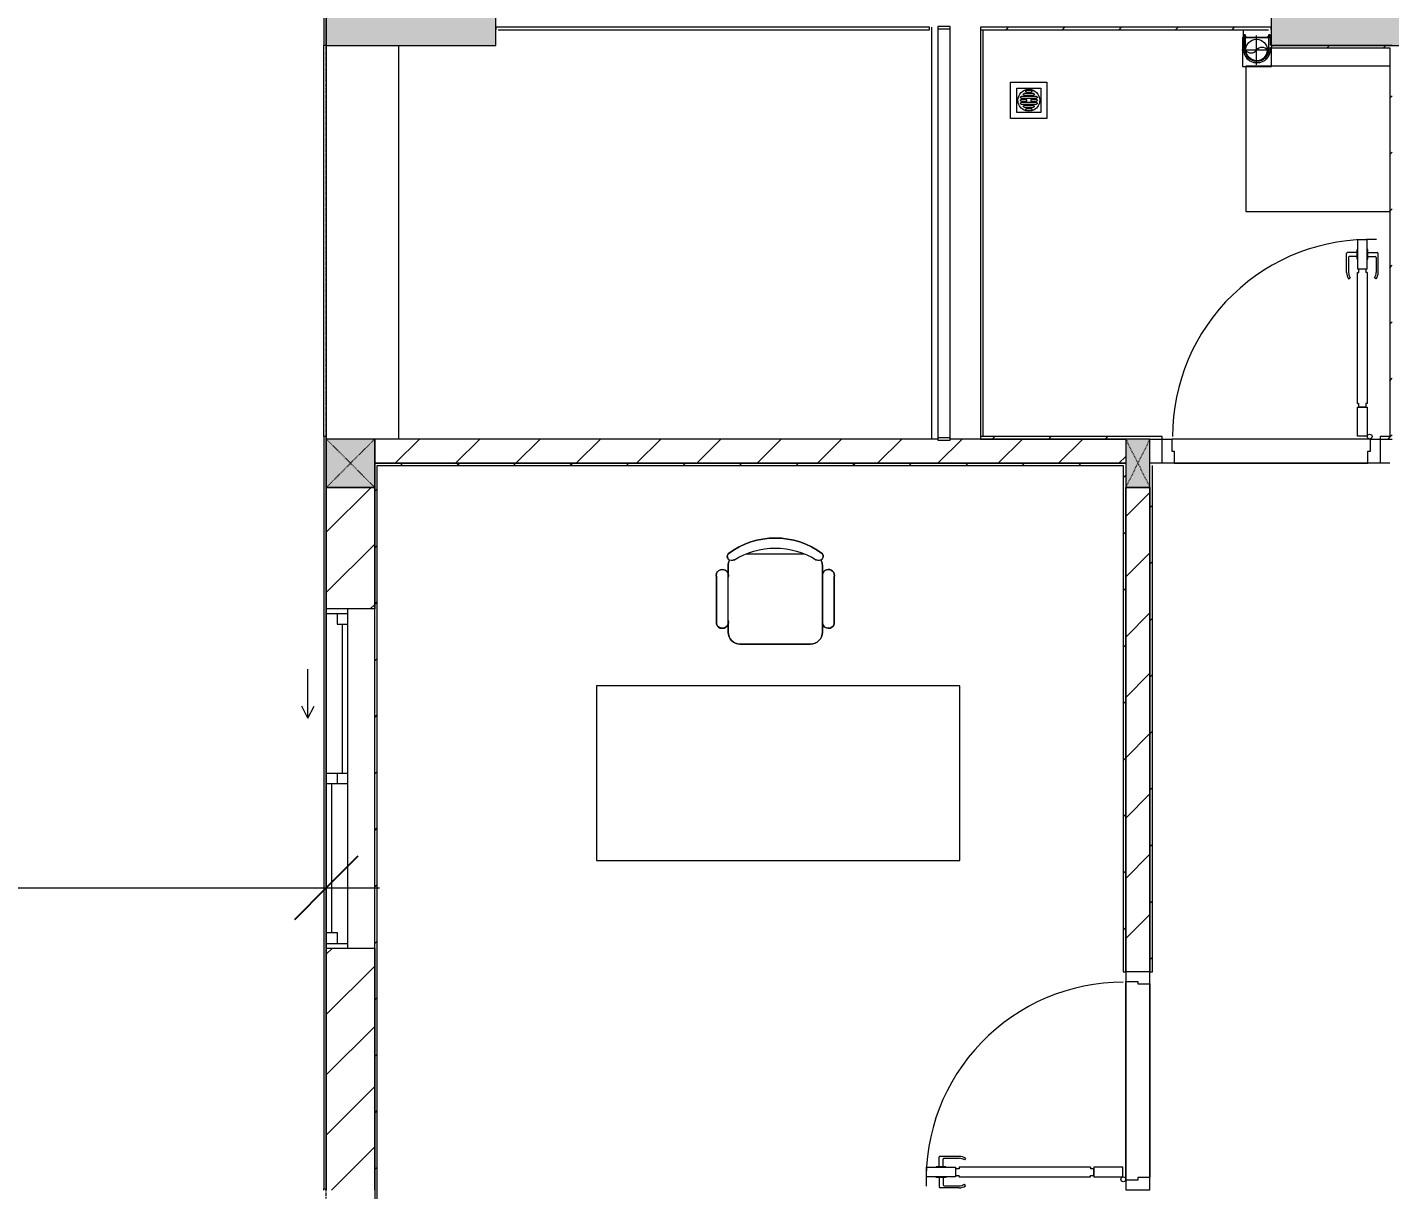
# Model space of a CAD drawing. Header units: millimetres. Extents: x 5356 to 209803, y -16346 to 109894.
# Drawn here: x 32418 to 38043, y 65037 to 69837 of the extents above; entities that cross this region are included whole.
import ezdxf

# ---------------------------------------------------------------- set-up
doc = ezdxf.new("R2010")
doc.units = ezdxf.units.MM
for name, pattern in [('Dash', [6, 3, -3]), ('Grid Line', [22.225, 12.7, -3.175, 3.175, -3.175]), ('IMPORT-CENTER _3_', [10.16, 6.35, -1.27, 1.27, -1.27])]:
    doc.linetypes.add(name, pattern=pattern)
for name, color, linetype, lineweight in [('0-1', 7, 'Continuous', 5), ('A-ANNO-DIMS', 211, 'Continuous', 9), ('A-ANNO-DIMS-220', 211, 'Continuous', 9), ('A-DETL-GENF-1', 9, 'Continuous', 9), ('A-DOOR-1', 9, 'Continuous', 9), ('A-FLOR-1', 9, 'Continuous', 9), ('A-FLOR-HRAL-1', 9, 'Continuous', 9), ('A-GLAZ', 151, 'Continuous', 9), ('A-WALL', 113, 'Continuous', 9), ('A-WALL-1', 253, 'Continuous', 18), ('A-WALL-2', 9, 'Continuous', 9), ('A-WALL-3', 113, 'Continuous', 18), ('A-WALL-PATT-1', 10, 'Continuous', 9), ('A-WALL-PATT-2', 9, 'Continuous', 9), ('A-WALL-PATT-3', 111, 'Continuous', 9), ('G-IMPT', 8, 'Continuous', 9), ('G-IMPT-1', 9, 'Continuous', 9), ('G-IMPT-2', 8, 'IMPORT-CENTER _3_', 9), ('I-FURN', 30, 'Continuous', 9), ('I-FURN-1', 9, 'Continuous', 9), ('I-WALL-1', 253, 'Continuous', 18), ('I-WALL-2', 9, 'Continuous', 9), ('I-WALL-3', 2, 'Continuous', 18), ('M-EQPM', 50, 'Continuous', 9), ('S-BEAM-1', 9, 'Continuous', 9), ('S-COLS', 52, 'Continuous', 9), ('S-COLS-1', 254, 'Continuous', 5), ('S-COLS-2', 253, 'Continuous', 18), ('S-COLS-3', 9, 'Continuous', 9), ('S-COLS-4', 52, 'Continuous', 18), ('S-COLS-5', 52, 'Dash', 9), ('S-COLS-HDLN', 52, 'Dash', 9), ('S-COLS-HDLN-1', 9, 'Dash', 9), ('S-GRID-1', 1, 'Grid Line', 9)]:
    doc.layers.add(name, color=color, linetype=linetype, lineweight=lineweight)
doc.styles.add('Arial_2', font='arial_0.ttf', dxfattribs={"width": 0.9, "height": 660})
doc.dimstyles.new('1_Dim_chi_tiet_khu_đất_2', dxfattribs={"dimscale": 304.8, "dimtxt": 673.371204, "dimasz": 0.866142, "dimexe": 0.721785, "dimexo": 0.0625, "dimgap": 0.072178, "dimtad": 1, "dimdec": 0, "dimrnd": 5, "dimzin": 0, "dimdsep": 46, "dimtxsty": 'Arial_2', "dimblk1": 'OBLIQUE', "dimblk2": 'OBLIQUE', "dimsah": 1, "dimcen": 0.09, "dimdle": 0.721785, "dimazin": 0, "dimtfac": 1, "dimtdec": 4, "dimtix": 1, "dimtmove": 0, "dimatfit": 3, "dimfxl": 2.165354, "dimfxlon": 1, "dimtvp": 1, "dimtolj": 1, "dimtzin": 0, "dimarcsym": 2})
pattern_1 = [(45, (0, 0), (-116.67262, 116.67262), [])]
pattern_2 = [(45, (0, 0), (-124.4508, 124.4508), [])]

# ---------------------------------------------------------------- blocks, each defined once
blk = doc.blocks.new('NCV_TKTC_KET CAU_rvt-1-TKCS_MB ĐỊNH VỊ MỐC TỌA ĐỘ CÔNG TRÌNH')
at = {"layer": 'S-COLS-1'}
for points in [[(33727.6, 69761.9), (34352.6, 69761.9), (34352.6, 70111.9), (33727.6, 70111.9), (33727.6, 70106.9), (33677.6, 70106.9), (33677.6, 70111.9), (33652.6, 70111.9), (33652.6, 69761.9), (33677.6, 69761.9)], [(38852.6, 69761.9), (38852.6, 70111.9), (37552.6, 70111.9), (37552.6, 69761.9), (38643.4, 69761.9)]]:
    blk.add_hatch(color=256, dxfattribs=at).paths.add_polyline_path(points)
at = {"layer": 'S-BEAM-1'}
blk.add_line((33952.6, 68136.9), (33952.6, 69761.9), dxfattribs=at)
at = {"layer": 'S-COLS-2'}
for p, q in [((33652.6, 70111.9), (33652.6, 69761.9)), ((34352.6, 69761.9), (34352.6, 70111.9)), ((37552.6, 70111.9), (37552.6, 69761.9)), ((33652.6, 69761.9), (34352.6, 69761.9)), ((37552.6, 69761.9), (38852.6, 69761.9))]:
    blk.add_line(p, q, dxfattribs=at)
blk = doc.blocks.new('DOOR_CW_01 CANH MO-PANEL KINH - DIW_01-900x2200-CỬA GỖ VÂN LAMINATE-553393-TKCS_MB ĐỊNH VỊ MỐC TỌA ĐỘ CÔNG TRÌNH')
at = {"layer": 'A-DETL-GENF-1'}
for p, q in [((-397, 872), (-357, 872)), ((-397, 752), (-397, 872)), ((-357, 872), (-357, 752)), ((-442, 737), (-442, 816.5)), ((-399, 820.5), (-438, 820.5)), ((-434, 799.5), (-434, 737)), ((-399, 803.5), (-430, 803.5)), ((-399, 831.8), (-397, 831.8)), ((-399, 792.2), (-399, 831.8)), ((-397, 792.2), (-399, 792.2)), ((-397, 792.2), (-397, 831.8)), ((-357, 792.2), (-357, 831.8)), ((-355, 831.8), (-357, 831.8)), ((-357, 792.2), (-355, 792.2)), ((-355, 792.2), (-355, 831.8)), ((-355, 820.5), (-316, 820.5)), ((-355, 803.5), (-324, 803.5)), ((-320, 799.5), (-320, 737)), ((-312, 737), (-312, 816.5)), ((-357, 752), (-397, 752)), ((-397, 738), (-391, 738)), ((-397, 738), (-397, 196)), ((-363, 752), (-391, 752)), ((-391, 752), (-391, 738)), ((-363, 738), (-363, 752)), ((-357, 738), (-363, 738)), ((-357, 196), (-357, 738)), ((-433.9, 711.2), (-427.3, 715.8)), ((-320.1, 711.2), (-326.7, 715.8)), ((-397, 196), (-391, 196)), ((-357, 182), (-397, 182)), ((-397, 182), (-397, 62)), ((-391, 196), (-391, 182)), ((-391, 182), (-363, 182)), ((-357, 196), (-363, 196)), ((-363, 182), (-363, 196)), ((-357, 62), (-357, 182)), ((-397, 62), (-357, 62))]:
    blk.add_line(p, q, dxfattribs=at)
blk.add_circle((-407, 60), 10, dxfattribs=at)
for centre, radius, start, end in [((-407, 60), 814, 360, 92), ((-438, 816.5), 4, 90, 180), ((-430, 799.5), 4, 90, 180), ((-324, 799.5), 4, 360, 90), ((-316, 816.5), 4, 0, 90), ((-397, 737), 45, 180, 215), ((-397, 737), 37, 180, 215), ((-357, 737), 37, 325, 0), ((-357, 737), 45, 325, 0)]:
    blk.add_arc(centre, radius, start, end, dxfattribs=at)
at = {"layer": 'A-DOOR-1'}
for p, q in [((-410, 50), (-450, 50)), ((-450, 50), (-450, -50)), ((-410, 0), (-410, 50)), ((-400, 0), (-410, 0)), ((-407, 50), (-382, 50)), ((-400, -50), (-400, 0)), ((410, 0), (400, 0)), ((400, 0), (400, -50)), ((450, 50), (410, 50)), ((410, 50), (410, 0)), ((450, -50), (450, 50)), ((-450, -50), (-400, -50)), ((400, -50), (450, -50))]:
    blk.add_line(p, q, dxfattribs=at)
blk = doc.blocks.new('BAN LV A - BAN LV A_dwg_ban hoc2-348006-TKCS_MB ĐỊNH VỊ MỐC TỌA ĐỘ CÔNG TRÌNH')
at = {"layer": 'I-FURN'}
for p, q in [((145.8, 437.4), (-145.8, 437.4)), ((-243, 354.4), (-243, 162)), ((-194.4, 388.8), (-194.4, 113.4)), ((194.4, 113.4), (194.4, 388.8)), ((194.4, 351.4), (194.4, 150.8)), ((243.7, 162), (243.7, 354.4)), ((-120.5, 64.8), (120.5, 64.8))]:
    blk.add_line(p, q, dxfattribs=at)
at = {"layer": 'I-FURN', "flags": 128}
blk.add_lwpolyline([(-737.8, 610.5), (-737.8, 1330.5), (-154.9, 1330.5), (762.2, 1330.5), (762.2, 610.5)], close=True, dxfattribs=at)
at = {"layer": 'I-FURN'}
for centre, radius, start, end in [((-145.8, 388.8), 48.6, 90, 180), ((145.8, 388.8), 48.6, 360, 90), ((-218.7, 347.3), 25.3, 343.7398, 163.7398), ((219.4, 347.3), 25.3, 16.2602, 170.7054), ((-218.7, 154.9), 25.3, 163.7398, 16.2602), ((-145.8, 113.4), 48.6, 180, 207.5844), ((145.8, 113.4), 48.6, 332.4156, 0), ((219.4, 154.9), 25.3, 189.2946, 16.2602), ((-180.2, 75.4), 17.8, 57.9726, 216.6901), ((0, 324), 324, 233.1301, 306.8699), ((0, 359.3), 318.2, 237.5758, 302.4242), ((180.2, 75.4), 17.8, 323.3099, 122.0274)]:
    blk.add_arc(centre, radius, start, end, dxfattribs=at)
blk = doc.blocks.new('BAN LV A - BAN LV A_dwg-348005-TKCS_MB ĐỊNH VỊ MỐC TỌA ĐỘ CÔNG TRÌNH')
at = {"extrusion": (0, 0, -1), "zscale": -1, "rotation": 180}
blk.add_blockref('BAN LV A - BAN LV A_dwg_ban hoc2-348006-TKCS_MB ĐỊNH VỊ MỐC TỌA ĐỘ CÔNG TRÌNH', (-729, 1383.7), dxfattribs=at)
blk = doc.blocks.new('BAN LV A - BAN LV A-348231-TKCS_MB ĐỊNH VỊ MỐC TỌA ĐỘ CÔNG TRÌNH')
at = {"layer": 'I-FURN-1'}
for p, q in [((534.6, 1270.3), (534.6, 1235.9)), ((923.4, 1232.9), (923.4, 1270.3)), ((486, 1221.7), (486, 1029.3)), ((972.7, 1029.3), (972.7, 1221.7)), ((534.6, 1029.3), (534.6, 994.9)), ((923.4, 994.9), (923.4, 1032.3)), ((583.2, 946.3), (874.8, 946.3)), ((1491.2, 773.2), (-8.8, 773.2)), ((-8.8, 773.2), (-8.8, 53.2)), ((1491.2, 53.2), (1491.2, 773.2)), ((-8.8, 53.2), (1491.2, 53.2))]:
    blk.add_line(p, q, dxfattribs=at)
for centre, radius, start, end in [((729, 1059.7), 324, 53.1301, 126.8699), ((548.9, 1308.3), 17.8, 143.3099, 240.596), ((909.2, 1308.3), 17.8, 299.404, 36.6901), ((510.3, 1228.8), 25.3, 16.2602, 196.2602), ((583.2, 1270.3), 48.6, 152.4156, 180), ((874.8, 1270.3), 48.6, 360, 27.5844), ((948.4, 1228.8), 25.3, 343.7398, 170.7054), ((510.3, 1036.4), 25.3, 196.2602, 343.7398), ((948.4, 1036.4), 25.3, 189.2946, 343.7398), ((583.2, 994.9), 48.6, 180, 270), ((874.8, 994.9), 48.6, 270, 360)]:
    blk.add_arc(centre, radius, start, end, dxfattribs=at)
blk.add_blockref('BAN LV A - BAN LV A_dwg-348005-TKCS_MB ĐỊNH VỊ MỐC TỌA ĐỘ CÔNG TRÌNH', (0, 0))
blk = doc.blocks.new('MAY GIAT - MAY GIAT_dwg-V75-TKCS_MB ĐỊNH VỊ MỐC TỌA ĐỘ CÔNG TRÌNH')
at = {"layer": 'G-IMPT-1'}
blk.add_line((5, 596.6), (5, 2.3), dxfattribs=at)
at = {"layer": 'G-IMPT-1', "flags": 128}
blk.add_lwpolyline([(605, 2.3), (605, 596.6), (5, 596.6)], dxfattribs=at)
blk = doc.blocks.new('MAY GIAT - MAY GIAT-V76-TKCS_MB ĐỊNH VỊ MỐC TỌA ĐỘ CÔNG TRÌNH')
at = {"layer": 'I-FURN-1'}
for p, q in [((5, 596.6), (5, 2.3)), ((605, 596.6), (5, 596.6)), ((605, 2.3), (605, 596.6))]:
    blk.add_line(p, q, dxfattribs=at)
blk.add_blockref('MAY GIAT - MAY GIAT_dwg-V75-TKCS_MB ĐỊNH VỊ MỐC TỌA ĐỘ CÔNG TRÌNH', (0, 0))
blk = doc.blocks.new('Railing - 50 x 10mm-457210-TKCS_MB ĐỊNH VỊ MỐC TỌA ĐỘ CÔNG TRÌNH')
at = {"layer": 'A-FLOR-HRAL-1'}
for p, q in [((25, 5), (-25, 5)), ((-25, 5), (-25, -5)), ((25, -5), (25, 5)), ((-25, -5), (25, -5))]:
    blk.add_line(p, q, dxfattribs=at)
blk = doc.blocks.new('Railing - Railing-850823-TKCS_MB ĐỊNH VỊ MỐC TỌA ĐỘ CÔNG TRÌNH')
at = {"layer": 'A-FLOR-HRAL-1'}
for p, q in [((13269.1, 60569.6), (13269.1, 58880.8)), ((13319.1, 58880.8), (13319.1, 60569.6))]:
    blk.add_line(p, q, dxfattribs=at)
for p in [(13294.1, 60574.6), (13294.1, 58875.8)]:
    blk.add_blockref('Railing - 50 x 10mm-457210-TKCS_MB ĐỊNH VỊ MỐC TỌA ĐỘ CÔNG TRÌNH', p)
blk = doc.blocks.new('DOOR_CW_01 CANH MO-PANEL KINH - DIG_01-900x2200-CỬA NHÔM KÍNH-400860-TKCS_MB ĐỊNH VỊ MỐC TỌA ĐỘ CÔNG TRÌNH')
at = {"layer": 'A-DETL-GENF-1'}
for p, q in [((-397, -182), (-397, -62)), ((-397, -62), (-357, -62)), ((-357, -62), (-357, -182)), ((-357, -182), (-397, -182)), ((-397, -196), (-391, -196)), ((-397, -738), (-397, -196)), ((-391, -196), (-391, -182)), ((-391, -182), (-363, -182)), ((-363, -182), (-363, -196)), ((-357, -196), (-363, -196)), ((-357, -196), (-357, -738)), ((-433.9, -711.2), (-427.3, -715.8)), ((-320.1, -711.2), (-326.7, -715.8)), ((-442, -737), (-442, -816.5)), ((-434, -799.5), (-434, -737)), ((-397, -738), (-391, -738)), ((-357, -752), (-397, -752)), ((-397, -752), (-397, -872)), ((-391, -752), (-391, -738)), ((-363, -752), (-391, -752)), ((-357, -738), (-363, -738)), ((-363, -738), (-363, -752)), ((-357, -872), (-357, -752)), ((-320, -799.5), (-320, -737)), ((-312, -737), (-312, -816.5)), ((-399, -820.5), (-438, -820.5)), ((-399, -803.5), (-430, -803.5)), ((-399, -792.2), (-399, -831.8)), ((-397, -792.2), (-399, -792.2)), ((-399, -831.8), (-397, -831.8)), ((-397, -792.2), (-397, -831.8)), ((-357, -792.2), (-357, -831.8)), ((-357, -792.2), (-355, -792.2)), ((-355, -831.8), (-357, -831.8)), ((-355, -792.2), (-355, -831.8)), ((-355, -803.5), (-324, -803.5)), ((-355, -820.5), (-316, -820.5)), ((-397, -872), (-357, -872))]:
    blk.add_line(p, q, dxfattribs=at)
blk.add_circle((-407, -60), 10, dxfattribs=at)
for centre, radius, start, end in [((-407, -60), 814, 268, 0), ((-397, -737), 45, 145, 180), ((-397, -737), 37, 145, 180), ((-357, -737), 37, 0, 35), ((-357, -737), 45, 360, 35), ((-438, -816.5), 4, 180, 270), ((-430, -799.5), 4, 180, 270), ((-324, -799.5), 4, 270, 0), ((-316, -816.5), 4, 270, 0)]:
    blk.add_arc(centre, radius, start, end, dxfattribs=at)
at = {"layer": 'A-DOOR-1'}
for p, q in [((-450, -50), (-450, 50)), ((-450, 50), (-400, 50)), ((-400, 50), (-400, 0)), ((400, 0), (400, 50)), ((400, 50), (450, 50)), ((450, 50), (450, -50)), ((-410, -50), (-450, -50)), ((-410, 0), (-410, -50)), ((-400, 0), (-410, 0)), ((-407, -50), (-382, -50)), ((410, 0), (400, 0)), ((410, -50), (410, 0)), ((450, -50), (410, -50))]:
    blk.add_line(p, q, dxfattribs=at)
blk = doc.blocks.new('G1_SOF - BO TRU - 100x200-V63-TKCS_MB ĐỊNH VỊ MỐC TỌA ĐỘ CÔNG TRÌNH')
at = {"layer": 'S-COLS-3'}
blk.add_hatch(color=256, dxfattribs=at).paths.add_polyline_path([(50, -100), (50, 100), (-50, 100), (-50, -100)])
at = {"layer": 'S-COLS-2'}
for p, q in [((50, 100), (-50, 100)), ((-50, 100), (-50, -100)), ((50, -100), (50, 100)), ((-50, -100), (50, -100))]:
    blk.add_line(p, q, dxfattribs=at)
at = {"layer": 'S-COLS-HDLN-1'}
for p, q in [((50, 100), (-50, -100)), ((-50, 100), (50, -100))]:
    blk.add_line(p, q, dxfattribs=at)
blk = doc.blocks.new('NCV_TKTC_TANG 1_rvt-1-TKCS_MB ĐỊNH VỊ MỐC TỌA ĐỘ CÔNG TRÌNH')
at = {"layer": 'A-WALL-PATT-1'}
h = blk.add_hatch(dxfattribs=at)
h.set_pattern_fill('FP_2', color=256, style=0, pattern_type=2)
h.set_pattern_definition(pattern_2)
h.paths.add_polyline_path([(36952.6, 68036.9), (36952.6, 68136.9), (36227.6, 68136.9), (36227.6, 68131.5), (36177.6, 68131.5), (36177.6, 68136.9), (33852.6, 68136.9), (33852.6, 68036.9), (36827.7, 68036.9)])
h = blk.add_hatch(dxfattribs=at)
h.set_pattern_fill('FP_2', color=256, style=0, pattern_type=2)
h.set_pattern_definition(pattern_2)
h.paths.add_polyline_path([(37002.6, 65937.3), (37052.6, 65937.3), (37052.6, 67936.5), (36952.6, 67936.5), (36952.6, 65937.3)])
at = {"layer": 'A-WALL-PATT-2'}
h = blk.add_hatch(dxfattribs=at)
h.set_pattern_fill('FP_3', color=256, style=0, pattern_type=2)
h.set_pattern_definition(pattern_1)
h.paths.add_polyline_path([(37552.6, 69826.9), (37552.6, 69836.9), (36352.6, 69836.9), (36352.6, 69826.9), (37542.6, 69826.9)])
h = blk.add_hatch(dxfattribs=at)
h.set_pattern_fill('FP_3', color=256, style=0, pattern_type=2)
h.set_pattern_definition(pattern_1)
h.paths.add_polyline_path([(38038.2, 69751.9), (38042.6, 69751.9), (38042.6, 69761.9), (37542.6, 69761.9), (37542.6, 69751.9)])
h = blk.add_hatch(dxfattribs=at)
h.set_pattern_fill('FP_3', color=256, style=0, pattern_type=2)
h.set_pattern_definition(pattern_1)
h.paths.add_polyline_path([(38052.6, 68146.9), (38052.6, 69761.9), (38042.6, 69761.9), (38042.6, 68146.9)])
h = blk.add_hatch(dxfattribs=at)
h.set_pattern_fill('FP_3', color=256, style=0, pattern_type=2)
h.set_pattern_definition(pattern_1)
h.paths.add_polyline_path([(37052.2, 68136.9), (37102.6, 68136.9), (37102.6, 68146.9), (36352.6, 68146.9), (36352.6, 68136.9), (36952.6, 68136.9)])
h.paths.add_polyline_path([(38052.6, 68136.9), (38052.6, 68146.9), (38002.6, 68146.9), (38002.6, 68136.9), (38038.2, 68136.9)])
h = blk.add_hatch(dxfattribs=at)
h.set_pattern_fill('FP_3', color=256, style=0, pattern_type=2)
h.set_pattern_definition(pattern_1)
h.paths.add_polyline_path([(36942.6, 68026.9), (36952.6, 68026.9), (36952.6, 68036.9), (33852.6, 68036.9), (33852.6, 68026.9), (36827.7, 68026.9)])
h = blk.add_hatch(dxfattribs=at)
h.set_pattern_fill('FP_3', color=256, style=0, pattern_type=2)
h.set_pattern_definition(pattern_1)
h.paths.add_polyline_path([(33852.6, 64936.9), (33862.6, 64936.9), (33862.6, 68026.9), (33852.6, 68026.9), (33852.6, 66035.3)])
h = blk.add_hatch(dxfattribs=at)
h.set_pattern_fill('FP_3', color=256, style=0, pattern_type=2)
h.set_pattern_definition(pattern_1)
h.paths.add_polyline_path([(36942.6, 64946.9), (36952.6, 64946.9), (36952.6, 65037.3), (36942.6, 65036.9)])
h.paths.add_polyline_path([(36952.6, 65937.3), (36952.6, 68026.9), (36942.6, 68026.9), (36942.6, 65937.3)])
h = blk.add_hatch(dxfattribs=at)
h.set_pattern_fill('FP_3', color=256, style=0, pattern_type=2)
h.set_pattern_definition(pattern_1)
h.paths.add_polyline_path([(37052.6, 64826.9), (37062.6, 64826.9), (37062.6, 65037.3), (37052.6, 65036.9), (37052.6, 64836.9)])
h.paths.add_polyline_path([(37062.6, 65937.3), (37062.6, 68036.9), (37052.6, 68036.9), (37052.6, 65937.3)])
at = {"layer": 'A-FLOR-1'}
for p, q in [((37962.6, 68136.9), (37142.6, 68136.9)), ((37102.6, 68036.9), (37062.6, 68036.9)), ((37952.6, 68036.9), (37152.6, 68036.9)), ((37152.6, 68036.9), (37952.6, 68036.9)), ((38042.6, 68036.9), (38002.6, 68036.9)), ((36952.6, 65077.3), (36952.6, 65897.3)), ((36952.6, 65897.3), (36952.6, 65077.3)), ((37052.6, 65887.3), (37052.6, 65087.3)), ((37052.6, 65087.3), (37052.6, 65887.3))]:
    blk.add_line(p, q, dxfattribs=at)
at = {"layer": 'A-WALL-1'}
for p, q in [((36177.6, 68136.9), (33852.6, 68136.9)), ((33852.6, 68136.9), (33852.6, 68036.9)), ((36952.6, 68136.9), (36227.6, 68136.9)), ((33852.6, 68036.9), (36952.6, 68036.9)), ((37052.6, 67936.5), (36952.6, 67936.5))]:
    blk.add_line(p, q, dxfattribs=at)
at = {"layer": 'A-WALL-2'}
for p, q in [((36152.6, 68136.9), (36152.6, 69836.9)), ((36352.6, 69826.9), (36352.6, 68146.9)), ((37052.6, 68136.9), (37102.6, 68136.9)), ((38002.6, 68136.9), (38052.6, 68136.9)), ((36952.6, 65937.3), (36952.6, 67936.5)), ((36952.6, 67936.5), (36952.6, 65937.3)), ((37052.6, 67936.5), (37052.6, 65937.3)), ((37052.6, 65937.3), (37052.6, 67936.5)), ((36952.6, 65077.3), (36952.6, 65897.3)), ((37052.6, 65887.3), (37052.6, 65087.3))]:
    blk.add_line(p, q, dxfattribs=at)
at = {"layer": 'I-WALL-1'}
for p, q in [((37552.6, 69836.9), (36352.6, 69836.9)), ((36352.6, 69836.9), (36352.6, 69826.9)), ((36352.6, 69826.9), (37542.6, 69826.9)), ((37552.6, 69826.9), (37552.6, 69836.9)), ((37542.6, 69761.9), (37542.6, 69751.9)), ((37542.6, 69751.9), (38042.6, 69751.9)), ((38042.6, 69761.9), (37552.6, 69761.9)), ((38052.6, 69761.9), (38042.6, 69761.9)), ((38042.6, 69751.9), (38042.6, 68146.9)), ((37102.6, 68146.9), (36352.6, 68146.9)), ((36352.6, 68146.9), (36352.6, 68136.9)), ((36352.6, 68136.9), (36952.6, 68136.9)), ((37102.6, 68136.9), (37102.6, 68146.9)), ((38042.6, 68146.9), (38002.6, 68146.9)), ((38002.6, 68146.9), (38002.6, 68136.9)), ((36952.6, 68036.9), (33852.6, 68036.9)), ((33852.6, 68036.9), (33852.6, 68026.9)), ((33852.6, 68026.9), (33852.6, 67435.3)), ((33862.6, 68026.9), (36942.6, 68026.9)), ((33862.6, 64946.9), (33862.6, 68026.9)), ((36942.6, 68026.9), (36942.6, 65937.3)), ((37062.6, 68036.9), (37052.6, 68036.9)), ((37062.6, 65937.3), (37062.6, 68026.9)), ((33852.6, 66035.3), (33852.6, 64936.9)), ((36942.6, 65937.3), (36952.6, 65937.3)), ((37052.6, 65937.3), (37062.6, 65937.3))]:
    blk.add_line(p, q, dxfattribs=at)
at = {"layer": 'I-WALL-2'}
blk.add_line((36362.6, 69826.9), (36362.6, 68146.9), dxfattribs=at)
at = {"layer": 'A-DOOR-1'}
for name, p, rotation in [('DOOR_CW_01 CANH MO-PANEL KINH - DIG_01-900x2200-CỬA NHÔM KÍNH-400860-TKCS_MB ĐỊNH VỊ MỐC TỌA ĐỘ CÔNG TRÌNH', (37552.6, 68086.9), 180), ('DOOR_CW_01 CANH MO-PANEL KINH - DIW_01-900x2200-CỬA GỖ VÂN LAMINATE-553393-TKCS_MB ĐỊNH VỊ MỐC TỌA ĐỘ CÔNG TRÌNH', (37002.6, 65487.3), 89.9999999999993)]:
    blk.add_blockref(name, p, dxfattribs=dict(at, rotation=rotation))
at = {"layer": 'A-FLOR-HRAL-1'}
blk.add_blockref('Railing - Railing-850823-TKCS_MB ĐỊNH VỊ MỐC TỌA ĐỘ CÔNG TRÌNH', (22908.5, 9260.7), dxfattribs=at)
at = {"layer": 'I-FURN-1', "rotation": 89.99999999999915}
blk.add_blockref('MAY GIAT - MAY GIAT-V76-TKCS_MB ĐỊNH VỊ MỐC TỌA ĐỘ CÔNG TRÌNH', (38044.8, 69071.5), dxfattribs=at)
at = {"layer": 'I-FURN-1'}
blk.add_blockref('BAN LV A - BAN LV A-348231-TKCS_MB ĐỊNH VỊ MỐC TỌA ĐỘ CÔNG TRÌNH', (34776.9, 66344.2), dxfattribs=at)
at = {"layer": 'S-COLS-3'}
blk.add_blockref('G1_SOF - BO TRU - 100x200-V63-TKCS_MB ĐỊNH VỊ MỐC TỌA ĐỘ CÔNG TRÌNH', (37002.6, 68036.9), dxfattribs=at)
blk = doc.blocks.new('1_FAMILY RVT - W01-WxH 1400x1400xmm-389822-TKCS_MB ĐỊNH VỊ MỐC TỌA ĐỘ CÔNG TRÌNH')
at = {"layer": 'A-GLAZ'}
for p, q in [((248.4, 172.39), (299.2, 197.79)), ((248.4, 172.39), (299.2, 146.99)), ((248.4, 172.39), (451.6, 172.39)), ((-700, 96.19), (-700, -103.81)), ((700, 96.19), (-700, 96.19)), ((-700, 96.19), (-636.5, 96.19)), ((-680.95, 96.19), (-680.95, 7.29)), ((-636.5, 96.19), (-22.225, 96.19)), ((-636.5, 96.19), (-636.5, 51.74)), ((-636.5, 73.965), (-22.225, 73.965)), ((-22.225, 7.29), (-22.225, 96.19)), ((-22.225, 96.19), (22.225, 96.19)), ((22.225, 96.19), (680.95, 96.19)), ((22.225, 96.19), (22.225, 7.29)), ((680.95, 96.19), (700, 96.19)), ((680.95, 96.19), (680.95, 7.29)), ((700, -103.81), (700, 96.19)), ((-700, 7.29), (-680.95, 7.29)), ((-636.5, 51.74), (-680.95, 51.74)), ((-680.95, 7.29), (-22.225, 7.29)), ((22.225, 51.74), (-22.225, 51.74)), ((-22.225, 7.29), (22.225, 7.29)), ((22.225, 29.515), (636.5, 29.515)), ((22.225, 7.29), (636.5, 7.29)), ((636.5, 51.74), (636.5, 7.29)), ((680.95, 51.74), (636.5, 51.74)), ((636.5, 7.29), (700, 7.29)), ((-700, -103.81), (700, -103.81))]:
    blk.add_line(p, q, dxfattribs=at)
blk = doc.blocks.new('TKTC_XREF_251221_MB TANG 1 - TKTC_XREF_260130_MB TANG 1_dwg_THU NUOC - THU NUOC-444531-TKCS_MB TẦNG 1-4202124-TKCS_MB ĐỊNH VỊ MỐC TỌA ĐỘ CÔNG TRÌNH')
at = {"layer": 'M-EQPM'}
for p, q in [((-23.3, 10.8), (40.9, 10.8)), ((40.9, 4.8), (-23.3, 4.8)), ((-11, 23.3), (28.5, 23.3)), ((28.5, 17.3), (-11, 17.3)), ((-1.1, 35.6), (18.5, 35.6)), ((18.5, 29.6), (-1.1, 29.6)), ((-23.3, -13.6), (40.9, -13.6)), ((40.9, -19.6), (-23.3, -19.6)), ((-11, -26.1), (28.5, -26.1)), ((28.5, -32.1), (-11, -32.1)), ((-1.1, -38.5), (18.5, -38.5)), ((18.5, -44.5), (-1.1, -44.5))]:
    blk.add_line(p, q, dxfattribs=at)
at = {"layer": 'M-EQPM', "flags": 128}
for points in [[(83.7, -79.4), (83.7, 70.6), (-66.3, 70.6), (-66.3, -79.4)], [(58.7, -54.4), (58.7, 45.6), (-41.3, 45.6), (-41.3, -54.4)]]:
    blk.add_lwpolyline(points, close=True, dxfattribs=at)
for points in [[(-23.3, -1.2), (0.7, -1.2), (0.7, -7.2), (-23.3, -7.2)], [(40.9, -7.2), (16.7, -7.2), (16.7, -1.2), (40.9, -1.2)]]:
    blk.add_lwpolyline(points, dxfattribs=at)
at = {"layer": 'M-EQPM'}
for centre, radius, start, end in [((8.7, -4.4), 45, 360, 180), ((8.7, -4.4), 45, 360, 180), ((-23.3, 7.8), 3, 90, 270), ((-11, 20.3), 3, 90, 270), ((-1.1, 32.6), 3, 90, 270), ((18.5, 32.6), 3, 270, 90), ((28.5, 20.3), 3, 270, 90), ((40.9, 7.8), 3, 270, 90), ((8.7, -4.4), 45, 180, 360), ((8.7, -4.4), 45, 180, 360), ((-23.3, -4.2), 3, 90, 270), ((-23.3, -16.6), 3, 90, 270), ((-11, -29.1), 3, 90, 270), ((-1.1, -41.5), 3, 90, 270), ((18.5, -41.5), 3, 270, 90), ((28.5, -29.1), 3, 270, 90), ((40.9, -4.2), 3, 270, 90), ((40.9, -16.6), 3, 270, 90)]:
    blk.add_arc(centre, radius, start, end, dxfattribs=at)
blk = doc.blocks.new('TKTC_XREF_251221_MB TANG 1 - TKTC_XREF_260130_MB TANG 1_dwg_CUM U_DN100-V248-TKCS_MB ĐỊNH VỊ MỐC TỌA ĐỘ CÔNG TRÌNH')
at = {"layer": 'G-IMPT'}
blk.add_hatch(color=256, dxfattribs=at).paths.add_polyline_path([(61, 0), (58.9, -15.8), (52.8, -30.5), (43.1, -43.1), (30.5, -52.8), (15.8, -58.9), (0, -61), (0, -57), (14.8, -55.1), (28.5, -49.4), (40.3, -40.3), (49.4, -28.5), (55.1, -14.8), (57, 0), (55.1, 14.8), (49.4, 28.5), (40.3, 40.3), (28.5, 49.4), (14.8, 55.1), (0, 57), (0, 61), (15.8, 58.9), (30.5, 52.8), (43.1, 43.1), (52.8, 30.5), (58.9, 15.8)])
for p, q in [((-79.1, 66.6), (-79.1, 63.4)), ((-76.6, 66.6), (-76.6, 63.4)), ((-74.6, 66.6), (-74.6, 63.4)), ((-72.7, 69.3), (-72.7, 60.7)), ((-66.9, 67.9), (-71.7, 67.9)), ((-66.9, 62.1), (-71.7, 62.1)), ((-65, 69), (0, 69)), ((-79.1, -63.4), (-79.1, -66.6)), ((-76.6, -63.4), (-76.6, -66.6)), ((-74.6, -63.4), (-74.6, -66.6)), ((-72.7, -60.7), (-72.7, -69.3)), ((-66.9, -62.1), (-71.7, -62.1)), ((-66.9, -67.9), (-71.7, -67.9)), ((-65, -61), (-22.8, -61)), ((-65, -69), (-22.8, -69)), ((-10.1, -69), (0, -69))]:
    blk.add_line(p, q, dxfattribs=at)
at = {"layer": 'G-IMPT', "flags": 128}
for points in [[(-66.9, 70.8), (-66.9, 72.7), (-65, 72.7), (-65, 57.3), (-66.9, 57.3), (-66.9, 59.2)], [(-72.7, 67.6), (-78.1, 67.6), (-78.1, 62.4), (-72.7, 62.4)], [(-71.7, 59.2), (-66.9, 59.2), (-66.9, 70.8), (-71.7, 70.8)], [(-65, 61), (0, 61), (0, 57)], [(-72.7, -62.4), (-78.1, -62.4), (-78.1, -67.6), (-72.7, -67.6)], [(-71.7, -70.8), (-66.9, -70.8), (-66.9, -59.2), (-71.7, -59.2)], [(-66.9, -59.2), (-66.9, -57.3), (-65, -57.3), (-65, -72.7), (-66.9, -72.7), (-66.9, -70.8)], [(-10.1, -61), (0, -61), (0, -57)]]:
    blk.add_lwpolyline(points, dxfattribs=at)
at = {"layer": 'G-IMPT'}
for centre, radius, start, end in [((-78.1, 66.6), 0.96, 90, 180), ((-78.1, 63.4), 0.96, 180, 270), ((-71.1, 69.3), 1.56, 112.61986, 247.38014), ((-67.9, 65), 4.8, 143.1301, 216.8699), ((-71.1, 60.7), 1.56, 112.61986, 247.38014), ((0, 0), 69, 270, 90), ((0, 0), 61, 270, 90), ((0, 0), 57, 270, 90), ((-78.1, -63.4), 0.96, 90, 180), ((-78.1, -66.6), 0.96, 180, 270), ((-71.1, -60.7), 1.56, 112.61986, 247.38014), ((-67.9, -65), 4.8, 143.1301, 216.8699), ((-71.1, -69.3), 1.56, 112.61986, 247.38014)]:
    blk.add_arc(centre, radius, start, end, dxfattribs=at)
blk = doc.blocks.new('TKTC_XREF_251221_MB TANG 1 - TKTC_XREF_260130_MB TANG 1_dwg_$cc-4202114-TKCS_MB ĐỊNH VỊ MỐC TỌA ĐỘ CÔNG TRÌNH')
at = {"layer": 'G-IMPT'}
blk.add_circle((0, 0), 0.5, dxfattribs=at)
for centre, radius, start, end in [((0, 0), 0.5, 90, 270), ((0.188, 0.25), 0.313, 126.8699, 233.1301), ((-0.188, -0.25), 0.313, 306.8699, 53.1301)]:
    blk.add_arc(centre, radius, start, end, dxfattribs=at)
at = {"layer": 'G-IMPT-2'}
for p, q in [((0, -0.673), (0, 0.673)), ((-0.673, 0), (0.673, 0))]:
    blk.add_line(p, q, dxfattribs=at)
blk = doc.blocks.new('TKTC_XREF_251221_MB TANG 1 - TKTC_XREF_260130_MB TANG 1_dwg-4202109-TKCS_MB ĐỊNH VỊ MỐC TỌA ĐỘ CÔNG TRÌNH')
at = {"layer": 'G-IMPT'}
for p, q in [((-165714.9, -331519.7), (-165714.9, -331551.4)), ((-165714.9, -331551.4), (-165599.1, -331551.4)), ((-169499.1, -331584.7), (-169499.1, -333209.7))]:
    blk.add_line(p, q, dxfattribs=at)
at = {"layer": 'G-IMPT', "flags": 128}
for points in [[(-165599.1, -331551.4), (-165716.7, -331551.4), (-165716.7, -331671.4)], [(-165716.7, -331671.4), (-165597.1, -331671.4), (-165597.1, -331594.7)]]:
    blk.add_lwpolyline(points, dxfattribs=at)
at = {"xscale": 90.00000000005122, "yscale": 90.00000000005122, "zscale": 90.00000000005122, "rotation": 90.37402677993775}
blk.add_blockref('TKTC_XREF_251221_MB TANG 1 - TKTC_XREF_260130_MB TANG 1_dwg_$cc-4202114-TKCS_MB ĐỊNH VỊ MỐC TỌA ĐỘ CÔNG TRÌNH', (-165659.1, -331604.3), dxfattribs=at)
at = {"extrusion": (0, 0, -1), "xscale": 0.7894736842105242, "yscale": 0.7894736842105242, "zscale": -0.7894736842105242, "rotation": 269.9999999984438}
blk.add_blockref('TKTC_XREF_251221_MB TANG 1 - TKTC_XREF_260130_MB TANG 1_dwg_CUM U_DN100-V248-TKCS_MB ĐỊNH VỊ MỐC TỌA ĐỘ CÔNG TRÌNH', (165657.3, -331602.7), dxfattribs=at)
at = {"extrusion": (0, 0, -1), "zscale": -1, "rotation": 180}
blk.add_blockref('TKTC_XREF_251221_MB TANG 1 - TKTC_XREF_260130_MB TANG 1_dwg_THU NUOC - THU NUOC-444531-TKCS_MB TẦNG 1-4202124-TKCS_MB ĐỊNH VỊ MỐC TỌA ĐỘ CÔNG TRÌNH', (166607.8, -331815.8), dxfattribs=at)
blk = doc.blocks.new('TKTC_XREF_251221_MB TANG 1 - TKTC_XREF_251221_MB TANG 1-2038492-TKCS_MB ĐỊNH VỊ MỐC TỌA ĐỘ CÔNG TRÌNH')
blk.add_blockref('TKTC_XREF_251221_MB TANG 1 - TKTC_XREF_260130_MB TANG 1_dwg-4202109-TKCS_MB ĐỊNH VỊ MỐC TỌA ĐỘ CÔNG TRÌNH', (169499.1, 384109.7))
blk = doc.blocks.new('G1_SOF - BO TRU - 200x200-3050151-TKCS_MB ĐỊNH VỊ MỐC TỌA ĐỘ CÔNG TRÌNH')
at = {"layer": 'S-COLS-HDLN'}
for p, q in [((-100, 100), (100, -100)), ((100, 100), (-100, -100))]:
    blk.add_line(p, q, dxfattribs=at)
blk = doc.blocks.new('DIMBLOCK27-TKCS_MB ĐỊNH VỊ MỐC TỌA ĐỘ CÔNG TRÌNH')
at = {"layer": 'A-ANNO-DIMS-220'}
for p, q in [((26103.5, 66944.3), (26103.5, 66064.3)), ((26103.5, 66284.3), (26103.5, 66944.3)), ((33652.6, 66944.3), (33652.6, 66064.3)), ((33652.6, 66284.3), (33652.6, 66944.3)), ((25883.5, 66284.3), (33872.6, 66284.3))]:
    blk.add_line(p, q, dxfattribs=at)
at = {"layer": 'A-ANNO-DIMS-220', "lineweight": 25}
for p, q in [((26103.5, 66284.3), (26235.5, 66416.3)), ((33652.6, 66284.3), (33784.6, 66416.3)), ((26103.5, 66284.3), (25971.5, 66152.3)), ((33652.6, 66284.3), (33520.6, 66152.3))]:
    blk.add_line(p, q, dxfattribs=at)
at = {"layer": 'A-ANNO-DIMS-220', "color": 0, "insert": (28966.4, 67163.1), "char_height": 660, "width": 2187.938, "attachment_point": 1, "line_spacing_factor": 0.941778, "style": 'Arial_2'}
blk.add_mtext('7550', dxfattribs=at)
blk = doc.blocks.new('_Oblique')
at = {"color": 0, "linetype": 'ByBlock', "lineweight": -2}
blk.add_line((-0.5, -0.5), (0.5, 0.5), dxfattribs=at)

msp = doc.modelspace()

# ---------------------------------------------------------------- hatches: boundary and pattern name
at = {"layer": 'A-WALL-PATT-3'}
h = msp.add_hatch(dxfattribs=at)
h.set_pattern_fill('FP_1', color=256, style=0, pattern_type=2)
h.set_pattern_definition(pattern_2)
h.paths.add_polyline_path([(33852.6, 65035.3), (33852.6, 66035.3), (33652.6, 66035.3), (33652.6, 65035.3)])
h.paths.add_polyline_path([(33817.9, 67435.3), (33852.6, 67435.3), (33852.6, 67936.9), (33652.6, 67936.9), (33652.6, 67435.3)])
at = {"layer": 'S-COLS-1'}
msp.add_hatch(color=256, dxfattribs=at).paths.add_polyline_path([(33652.6, 67936.9), (33852.6, 67936.9), (33852.6, 68136.9), (33652.6, 68136.9)])

# ---------------------------------------------------------------- linework, layer by layer
at = {"layer": 'A-WALL'}
for p, q in [((33642.6, 68146.9), (33642.6, 69762.3)), ((33652.6, 69761.9), (33652.6, 68136.9)), ((33652.6, 67435.3), (33652.6, 67936.9)), ((33852.6, 67936.9), (33652.6, 67936.9)), ((33652.6, 67936.9), (33652.6, 67435.3)), ((33652.6, 65040.9), (33652.6, 66035.3)), ((33652.6, 66035.3), (33652.6, 65040.9)), ((33642.6, 65035.3), (33642.6, 65040.9))]:
    msp.add_line(p, q, dxfattribs=at)
at = {"layer": 'A-WALL-3'}
for p, q in [((33642.6, 70111.9), (33642.6, 69762.3)), ((33652.6, 69762.3), (33652.6, 70111.9)), ((33642.6, 69762.3), (33652.6, 69762.3)), ((33652.6, 68146.9), (33642.6, 68146.9)), ((33642.6, 68146.9), (33642.6, 65040.9)), ((33652.6, 67936.9), (33652.6, 68136.9)), ((33852.6, 67435.3), (33852.6, 67936.9)), ((33852.6, 65035.3), (33852.6, 66035.3)), ((33642.6, 65040.9), (33652.6, 65040.9)), ((33652.6, 65040.9), (33652.6, 65035.3))]:
    msp.add_line(p, q, dxfattribs=at)
at = {"layer": 'I-WALL-3'}
for p, q in [((36142.5, 69836.9), (34352.6, 69836.9)), ((34352.6, 69836.9), (34352.6, 69826.9)), ((34362.6, 69826.9), (36142.5, 69826.9)), ((36142.5, 69826.9), (36142.5, 69836.9))]:
    msp.add_line(p, q, dxfattribs=at)
at = {"layer": 'S-COLS'}
msp.add_line((33652.6, 67936.9), (33852.6, 67936.9), dxfattribs=at)
at = {"layer": 'S-COLS-4'}
for p, q in [((33852.6, 68136.9), (33652.6, 68136.9)), ((33652.6, 68136.9), (33652.6, 67936.9)), ((33852.6, 67936.9), (33852.6, 68136.9))]:
    msp.add_line(p, q, dxfattribs=at)
at = {"layer": 'S-GRID-1'}
msp.add_line((33652.6, 20960.6), (33652.6, 80482.7), dxfattribs=at)

# ---------------------------------------------------------------- block references
at = {"layer": '0-1'}
for name in ['NCV_TKTC_KET CAU_rvt-1-TKCS_MB ĐỊNH VỊ MỐC TỌA ĐỘ CÔNG TRÌNH', 'NCV_TKTC_TANG 1_rvt-1-TKCS_MB ĐỊNH VỊ MỐC TỌA ĐỘ CÔNG TRÌNH']:
    msp.add_blockref(name, (0, 0), dxfattribs=at)
at = {"layer": 'A-GLAZ', "rotation": 89.9999999999999}
msp.add_blockref('1_FAMILY RVT - W01-WxH 1400x1400xmm-389822-TKCS_MB ĐỊNH VỊ MỐC TỌA ĐỘ CÔNG TRÌNH', (33748.8, 66735.3), dxfattribs=at)
at = {"layer": 'M-EQPM'}
msp.add_blockref('TKTC_XREF_251221_MB TANG 1 - TKTC_XREF_251221_MB TANG 1-2038492-TKCS_MB ĐỊNH VỊ MỐC TỌA ĐỘ CÔNG TRÌNH', (33652.6, 17236.9), dxfattribs=at)
at = {"layer": 'S-COLS-5'}
msp.add_blockref('G1_SOF - BO TRU - 200x200-3050151-TKCS_MB ĐỊNH VỊ MỐC TỌA ĐỘ CÔNG TRÌNH', (33752.6, 68036.9), dxfattribs=at)

# ---------------------------------------------------------------- dimensions: what is measured, and where the dimension line sits
at = {"layer": 'A-ANNO-DIMS'}
dim = msp.add_linear_dim(base=(33652.6, 66284.3), p1=(26103.5, 66944.3), p2=(33652.6, 66944.3), dimstyle='1_Dim_chi_tiet_khu_đất_2', override={"dimpost": '<>', "dimfxl": 7549.063447}, dxfattribs=at)
dim.commit()
dim.dimension.update_dxf_attribs({"geometry": 'DIMBLOCK27-TKCS_MB ĐỊNH VỊ MỐC TỌA ĐỘ CÔNG TRÌNH', "text_midpoint": (29878, 66643.3)})

doc.saveas('drawing.dxf')
